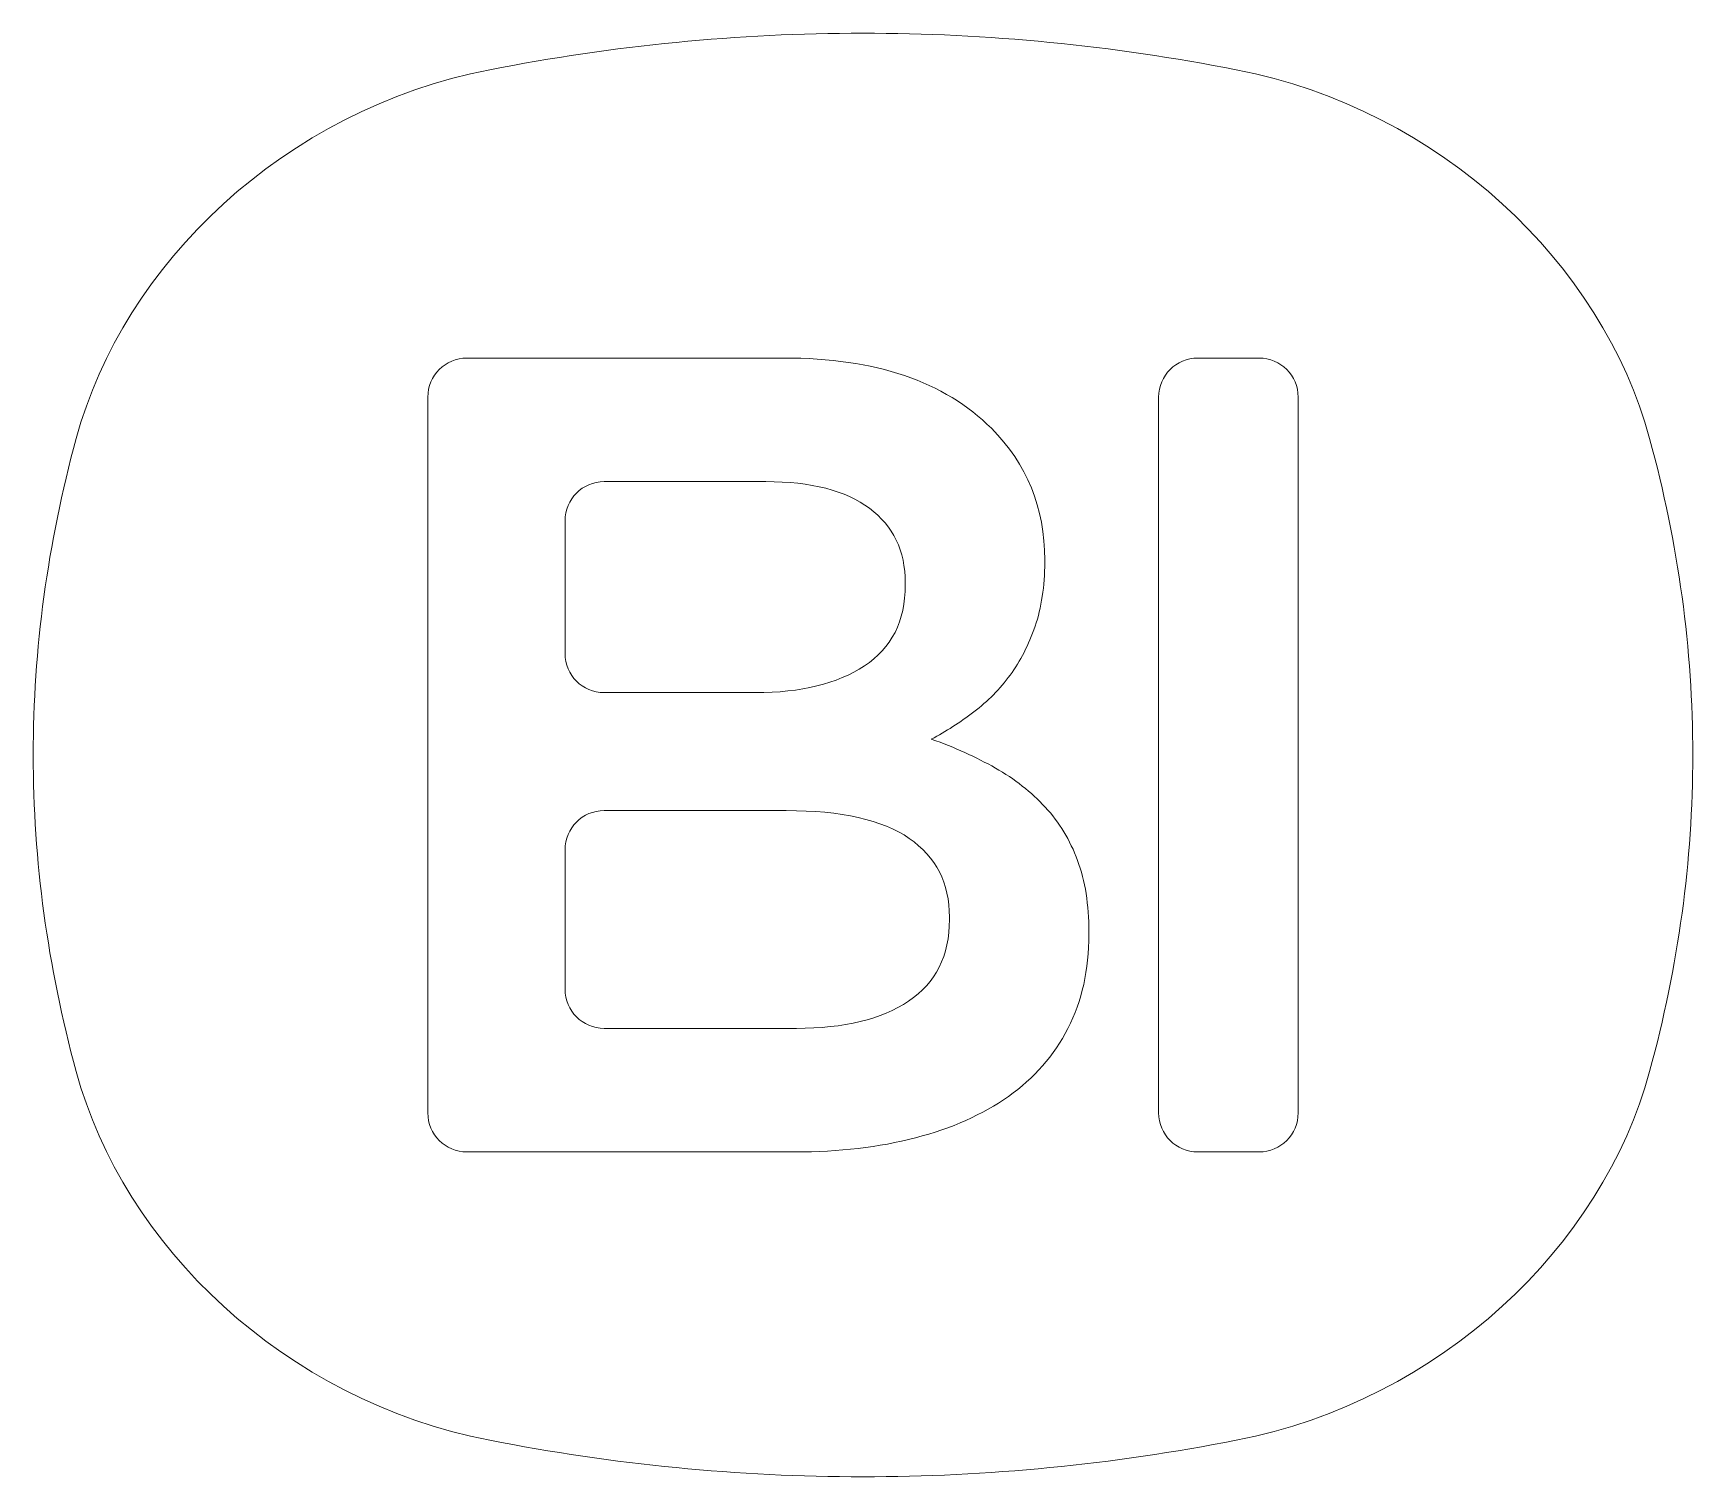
# Model space of a CAD drawing. Header units: millimetres. Extents: x -146.6 to -64.8, y -35.6 to 35.6.
import ezdxf

# ---------------------------------------------------------------- set-up
doc = ezdxf.new("R2010")
doc.units = ezdxf.units.MM
doc.header["$MEASUREMENT"] = 0
doc.layers.add('Layer 1', color=7, linetype='Continuous')

msp = doc.modelspace()

# ---------------------------------------------------------------- linework, layer by layer
at = {"layer": 'Layer 1', "lineweight": 9}
for points, knots in [([(-64.772, -0.0001), (-64.772, -5.1987), (-65.4779, -10.3972), (-66.902, -15.5957), (-69.2364, -24.1919), (-77.1474, -31.7964), (-87.2732, -33.767), (-93.4013, -34.9639), (-99.5414, -35.5683), (-105.6818, -35.5683), (-111.8092, -35.5683), (-117.9497, -34.9639), (-124.0774, -33.767), (-134.2152, -31.7964), (-142.1266, -24.1919), (-144.4606, -15.5957), (-145.8731, -10.3972), (-146.579, -5.1987), (-146.579, -0.0001), (-146.579, 5.1984), (-145.8731, 10.3973), (-144.4606, 15.5958), (-142.1266, 24.1916), (-134.2152, 31.7961), (-124.0774, 33.7667), (-117.9497, 34.964), (-111.8092, 35.5683), (-105.6818, 35.5683), (-99.5414, 35.5683), (-93.4013, 34.964), (-87.2732, 33.7667), (-77.1474, 31.7961), (-69.2364, 24.1916), (-66.902, 15.5958), (-65.4779, 10.3973), (-64.772, 5.1984), (-64.772, -0.0001)], [0, 0, 0, 0, 0.0833333, 0.0833333, 0.0833333, 0.1666667, 0.1666667, 0.1666667, 0.25, 0.25, 0.25, 0.3333333, 0.3333333, 0.3333333, 0.4166667, 0.4166667, 0.4166667, 0.5, 0.5, 0.5, 0.5833333, 0.5833333, 0.5833333, 0.6666667, 0.6666667, 0.6666667, 0.75, 0.75, 0.75, 0.8333333, 0.8333333, 0.8333333, 0.9166667, 0.9166667, 0.9166667, 1, 1, 1, 1]), ([(-64.772, -0.0001), (-64.772, -5.1987), (-65.4779, -10.3972), (-66.902, -15.5957), (-69.2364, -24.1919), (-77.1474, -31.7964), (-87.2732, -33.767), (-93.4013, -34.9639), (-99.5414, -35.5683), (-105.6818, -35.5683), (-111.8092, -35.5683), (-117.9497, -34.9639), (-124.0774, -33.767), (-134.2152, -31.7964), (-142.1266, -24.1919), (-144.4606, -15.5957), (-145.8731, -10.3972), (-146.579, -5.1987), (-146.579, -0.0001), (-146.579, 5.1984), (-145.8731, 10.3973), (-144.4606, 15.5958), (-142.1266, 24.1916), (-134.2152, 31.7961), (-124.0774, 33.7667), (-117.9497, 34.964), (-111.8092, 35.5683), (-105.6818, 35.5683), (-99.5414, 35.5683), (-93.4013, 34.964), (-87.2732, 33.7667), (-77.1474, 31.7961), (-69.2364, 24.1916), (-66.902, 15.5958), (-65.4779, 10.3973), (-64.772, 5.1984), (-64.772, -0.0001)], [0, 0, 0, 0, 0.0833333, 0.0833333, 0.0833333, 0.1666667, 0.1666667, 0.1666667, 0.25, 0.25, 0.25, 0.3333333, 0.3333333, 0.3333333, 0.4166667, 0.4166667, 0.4166667, 0.5, 0.5, 0.5, 0.5833333, 0.5833333, 0.5833333, 0.6666667, 0.6666667, 0.6666667, 0.75, 0.75, 0.75, 0.8333333, 0.8333333, 0.8333333, 0.9166667, 0.9166667, 0.9166667, 1, 1, 1, 1]), ([(-127.1247, 17.6366), (-127.1247, 18.7003), (-126.2622, 19.5624), (-125.1986, 19.5624), (-125.1986, 19.5624), (-109.574, 19.5624), (-109.574, 19.5624), (-105.0655, 19.5624), (-101.6556, 18.4071), (-99.3449, 16.0975), (-97.5941, 14.3456), (-96.7181, 12.1848), (-96.7181, 9.6141), (-96.7181, 9.6141), (-96.7181, 9.5019), (-96.7181, 9.5019), (-96.7181, 8.3088), (-96.8772, 7.2565), (-97.1933, 6.3439), (-97.5104, 5.4312), (-97.9204, 4.6297), (-98.4231, 3.9404), (-98.9258, 3.2511), (-99.5223, 2.645), (-100.2117, 2.1243), (-100.901, 1.6018), (-101.6005, 1.1541), (-102.3072, 0.7834), (-101.1529, 0.372), (-100.0995, -0.1032), (-99.1502, -0.6422), (-98.1998, -1.183), (-97.3799, -1.8265), (-96.6906, -2.5708), (-96.0013, -3.3163), (-95.47, -4.1922), (-95.0978, -5.1976), (-94.7256, -6.2041), (-94.539, -7.3778), (-94.539, -8.7187), (-94.539, -8.7187), (-94.539, -8.8309), (-94.539, -8.8309), (-94.539, -10.5828), (-94.8837, -12.1286), (-95.573, -13.4695), (-96.2623, -14.8115), (-97.2402, -15.9291), (-98.5067, -16.8234), (-99.7742, -17.7177), (-101.3017, -18.3979), (-103.0903, -18.8642), (-104.8789, -19.3302), (-106.8545, -19.5627), (-109.0152, -19.5627), (-109.0152, -19.5627), (-125.1986, -19.5627), (-125.1986, -19.5627), (-126.2622, -19.5627), (-127.1247, -18.7002), (-127.1247, -17.6366), (-127.1247, -17.6366), (-127.1247, 17.6366), (-127.1247, 17.6366)], [0, 0, 0, 0, 0.047619, 0.047619, 0.047619, 0.0952381, 0.0952381, 0.0952381, 0.1428571, 0.1428571, 0.1428571, 0.1904762, 0.1904762, 0.1904762, 0.2380952, 0.2380952, 0.2380952, 0.2857143, 0.2857143, 0.2857143, 0.3333333, 0.3333333, 0.3333333, 0.3809524, 0.3809524, 0.3809524, 0.4285714, 0.4285714, 0.4285714, 0.4761905, 0.4761905, 0.4761905, 0.5238095, 0.5238095, 0.5238095, 0.5714286, 0.5714286, 0.5714286, 0.6190476, 0.6190476, 0.6190476, 0.6666667, 0.6666667, 0.6666667, 0.7142857, 0.7142857, 0.7142857, 0.7619048, 0.7619048, 0.7619048, 0.8095238, 0.8095238, 0.8095238, 0.8571429, 0.8571429, 0.8571429, 0.9047619, 0.9047619, 0.9047619, 0.952381, 0.952381, 0.952381, 1, 1, 1, 1]), ([(-127.1247, 17.6366), (-127.1247, 18.7003), (-126.2622, 19.5624), (-125.1986, 19.5624), (-125.1986, 19.5624), (-109.574, 19.5624), (-109.574, 19.5624), (-105.0655, 19.5624), (-101.6556, 18.4071), (-99.3449, 16.0975), (-97.5941, 14.3456), (-96.7181, 12.1848), (-96.7181, 9.6141), (-96.7181, 9.6141), (-96.7181, 9.5019), (-96.7181, 9.5019), (-96.7181, 8.3088), (-96.8772, 7.2565), (-97.1933, 6.3439), (-97.5104, 5.4312), (-97.9204, 4.6297), (-98.4231, 3.9404), (-98.9258, 3.2511), (-99.5223, 2.645), (-100.2117, 2.1243), (-100.901, 1.6018), (-101.6005, 1.1541), (-102.3072, 0.7834), (-101.1529, 0.372), (-100.0995, -0.1032), (-99.1502, -0.6422), (-98.1998, -1.183), (-97.3799, -1.8265), (-96.6906, -2.5708), (-96.0013, -3.3163), (-95.47, -4.1922), (-95.0978, -5.1976), (-94.7256, -6.2041), (-94.539, -7.3778), (-94.539, -8.7187), (-94.539, -8.7187), (-94.539, -8.8309), (-94.539, -8.8309), (-94.539, -10.5828), (-94.8837, -12.1286), (-95.573, -13.4695), (-96.2623, -14.8115), (-97.2402, -15.9291), (-98.5067, -16.8234), (-99.7742, -17.7177), (-101.3017, -18.3979), (-103.0903, -18.8642), (-104.8789, -19.3302), (-106.8545, -19.5627), (-109.0152, -19.5627), (-109.0152, -19.5627), (-125.1986, -19.5627), (-125.1986, -19.5627), (-126.2622, -19.5627), (-127.1247, -18.7002), (-127.1247, -17.6366), (-127.1247, -17.6366), (-127.1247, 17.6366), (-127.1247, 17.6366)], [0, 0, 0, 0, 0.047619, 0.047619, 0.047619, 0.0952381, 0.0952381, 0.0952381, 0.1428571, 0.1428571, 0.1428571, 0.1904762, 0.1904762, 0.1904762, 0.2380952, 0.2380952, 0.2380952, 0.2857143, 0.2857143, 0.2857143, 0.3333333, 0.3333333, 0.3333333, 0.3809524, 0.3809524, 0.3809524, 0.4285714, 0.4285714, 0.4285714, 0.4761905, 0.4761905, 0.4761905, 0.5238095, 0.5238095, 0.5238095, 0.5714286, 0.5714286, 0.5714286, 0.6190476, 0.6190476, 0.6190476, 0.6666667, 0.6666667, 0.6666667, 0.7142857, 0.7142857, 0.7142857, 0.7619048, 0.7619048, 0.7619048, 0.8095238, 0.8095238, 0.8095238, 0.8571429, 0.8571429, 0.8571429, 0.9047619, 0.9047619, 0.9047619, 0.952381, 0.952381, 0.952381, 1, 1, 1, 1]), ([(-89.1757, 19.5626), (-89.1757, 19.5626), (-86.1524, 19.5626), (-86.1524, 19.5626), (-85.0888, 19.5626), (-84.2266, 18.7004), (-84.2266, 17.6368), (-84.2266, 17.6368), (-84.2266, -17.6368), (-84.2266, -17.6368), (-84.2266, -18.7004), (-85.0888, -19.5626), (-86.1524, -19.5626), (-86.1524, -19.5626), (-89.1757, -19.5626), (-89.1757, -19.5626), (-90.2393, -19.5626), (-91.1015, -18.7004), (-91.1015, -17.6368), (-91.1015, -17.6368), (-91.1015, 17.6368), (-91.1015, 17.6368), (-91.1015, 18.7004), (-90.2393, 19.5626), (-89.1757, 19.5626)], [0, 0, 0, 0, 0.125, 0.125, 0.125, 0.25, 0.25, 0.25, 0.375, 0.375, 0.375, 0.5, 0.5, 0.5, 0.625, 0.625, 0.625, 0.75, 0.75, 0.75, 0.875, 0.875, 0.875, 1, 1, 1, 1]), ([(-89.1757, 19.5626), (-89.1757, 19.5626), (-86.1524, 19.5626), (-86.1524, 19.5626), (-85.0888, 19.5626), (-84.2266, 18.7004), (-84.2266, 17.6368), (-84.2266, 17.6368), (-84.2266, -17.6368), (-84.2266, -17.6368), (-84.2266, -18.7004), (-85.0888, -19.5626), (-86.1524, -19.5626), (-86.1524, -19.5626), (-89.1757, -19.5626), (-89.1757, -19.5626), (-90.2393, -19.5626), (-91.1015, -18.7004), (-91.1015, -17.6368), (-91.1015, -17.6368), (-91.1015, 17.6368), (-91.1015, 17.6368), (-91.1015, 18.7004), (-90.2393, 19.5626), (-89.1757, 19.5626)], [0, 0, 0, 0, 0.125, 0.125, 0.125, 0.25, 0.25, 0.25, 0.375, 0.375, 0.375, 0.5, 0.5, 0.5, 0.625, 0.625, 0.625, 0.75, 0.75, 0.75, 0.875, 0.875, 0.875, 1, 1, 1, 1]), ([(-103.593, 8.4965), (-103.593, 10.0607), (-104.1804, 11.2813), (-105.3541, 12.1573), (-106.5278, 13.0322), (-108.2317, 13.4707), (-110.4683, 13.4707), (-110.4683, 13.4707), (-118.4358, 13.4707), (-118.4358, 13.4707), (-119.4994, 13.4707), (-120.3616, 12.6085), (-120.3616, 11.5449), (-120.3616, 11.5449), (-120.3616, 5.0005), (-120.3616, 5.0005), (-120.3616, 3.9369), (-119.4994, 3.0747), (-118.4358, 3.0747), (-118.4358, 3.0747), (-110.971, 3.0747), (-110.971, 3.0747), (-108.7358, 3.0747), (-106.9469, 3.5121), (-105.6049, 4.3881), (-104.264, 5.263), (-103.593, 6.5957), (-103.593, 8.3843), (-103.593, 8.3843), (-103.593, 8.4965), (-103.593, 8.4965)], [0, 0, 0, 0, 0.1, 0.1, 0.1, 0.2, 0.2, 0.2, 0.3, 0.3, 0.3, 0.4, 0.4, 0.4, 0.5, 0.5, 0.5, 0.6, 0.6, 0.6, 0.7, 0.7, 0.7, 0.8, 0.8, 0.8, 0.9, 0.9, 0.9, 1, 1, 1, 1]), ([(-103.593, 8.4965), (-103.593, 10.0607), (-104.1804, 11.2813), (-105.3541, 12.1573), (-106.5278, 13.0322), (-108.2317, 13.4707), (-110.4683, 13.4707), (-110.4683, 13.4707), (-118.4358, 13.4707), (-118.4358, 13.4707), (-119.4994, 13.4707), (-120.3616, 12.6085), (-120.3616, 11.5449), (-120.3616, 11.5449), (-120.3616, 5.0005), (-120.3616, 5.0005), (-120.3616, 3.9369), (-119.4994, 3.0747), (-118.4358, 3.0747), (-118.4358, 3.0747), (-110.971, 3.0747), (-110.971, 3.0747), (-108.7358, 3.0747), (-106.9469, 3.5121), (-105.6049, 4.3881), (-104.264, 5.263), (-103.593, 6.5957), (-103.593, 8.3843), (-103.593, 8.3843), (-103.593, 8.4965), (-103.593, 8.4965)], [0, 0, 0, 0, 0.1, 0.1, 0.1, 0.2, 0.2, 0.2, 0.3, 0.3, 0.3, 0.4, 0.4, 0.4, 0.5, 0.5, 0.5, 0.6, 0.6, 0.6, 0.7, 0.7, 0.7, 0.8, 0.8, 0.8, 0.9, 0.9, 0.9, 1, 1, 1, 1]), ([(-101.4129, -7.9927), (-101.4129, -6.3163), (-102.0757, -5.0212), (-103.3972, -4.1075), (-104.7209, -3.1949), (-106.7419, -2.7391), (-109.4615, -2.7391), (-109.4615, -2.7391), (-118.4358, -2.7391), (-118.4358, -2.7391), (-119.4994, -2.7391), (-120.3616, -3.6013), (-120.3616, -4.6649), (-120.3616, -4.6649), (-120.3616, -11.5437), (-120.3616, -11.5437), (-120.3616, -12.6074), (-119.4994, -13.4695), (-118.4358, -13.4695), (-118.4358, -13.4695), (-108.9591, -13.4695), (-108.9591, -13.4695), (-106.6114, -13.4695), (-104.7667, -13.0229), (-103.4258, -12.1286), (-102.0839, -11.2343), (-101.4129, -9.8934), (-101.4129, -8.1049), (-101.4129, -8.1049), (-101.4129, -7.9927), (-101.4129, -7.9927)], [0, 0, 0, 0, 0.1, 0.1, 0.1, 0.2, 0.2, 0.2, 0.3, 0.3, 0.3, 0.4, 0.4, 0.4, 0.5, 0.5, 0.5, 0.6, 0.6, 0.6, 0.7, 0.7, 0.7, 0.8, 0.8, 0.8, 0.9, 0.9, 0.9, 1, 1, 1, 1]), ([(-101.4129, -7.9927), (-101.4129, -6.3163), (-102.0757, -5.0212), (-103.3972, -4.1075), (-104.7209, -3.1949), (-106.7419, -2.7391), (-109.4615, -2.7391), (-109.4615, -2.7391), (-118.4358, -2.7391), (-118.4358, -2.7391), (-119.4994, -2.7391), (-120.3616, -3.6013), (-120.3616, -4.6649), (-120.3616, -4.6649), (-120.3616, -11.5437), (-120.3616, -11.5437), (-120.3616, -12.6074), (-119.4994, -13.4695), (-118.4358, -13.4695), (-118.4358, -13.4695), (-108.9591, -13.4695), (-108.9591, -13.4695), (-106.6114, -13.4695), (-104.7667, -13.0229), (-103.4258, -12.1286), (-102.0839, -11.2343), (-101.4129, -9.8934), (-101.4129, -8.1049), (-101.4129, -8.1049), (-101.4129, -7.9927), (-101.4129, -7.9927)], [0, 0, 0, 0, 0.1, 0.1, 0.1, 0.2, 0.2, 0.2, 0.3, 0.3, 0.3, 0.4, 0.4, 0.4, 0.5, 0.5, 0.5, 0.6, 0.6, 0.6, 0.7, 0.7, 0.7, 0.8, 0.8, 0.8, 0.9, 0.9, 0.9, 1, 1, 1, 1])]:
    msp.add_open_spline(points, degree=3, knots=knots, dxfattribs=at)

doc.saveas('drawing.dxf')
